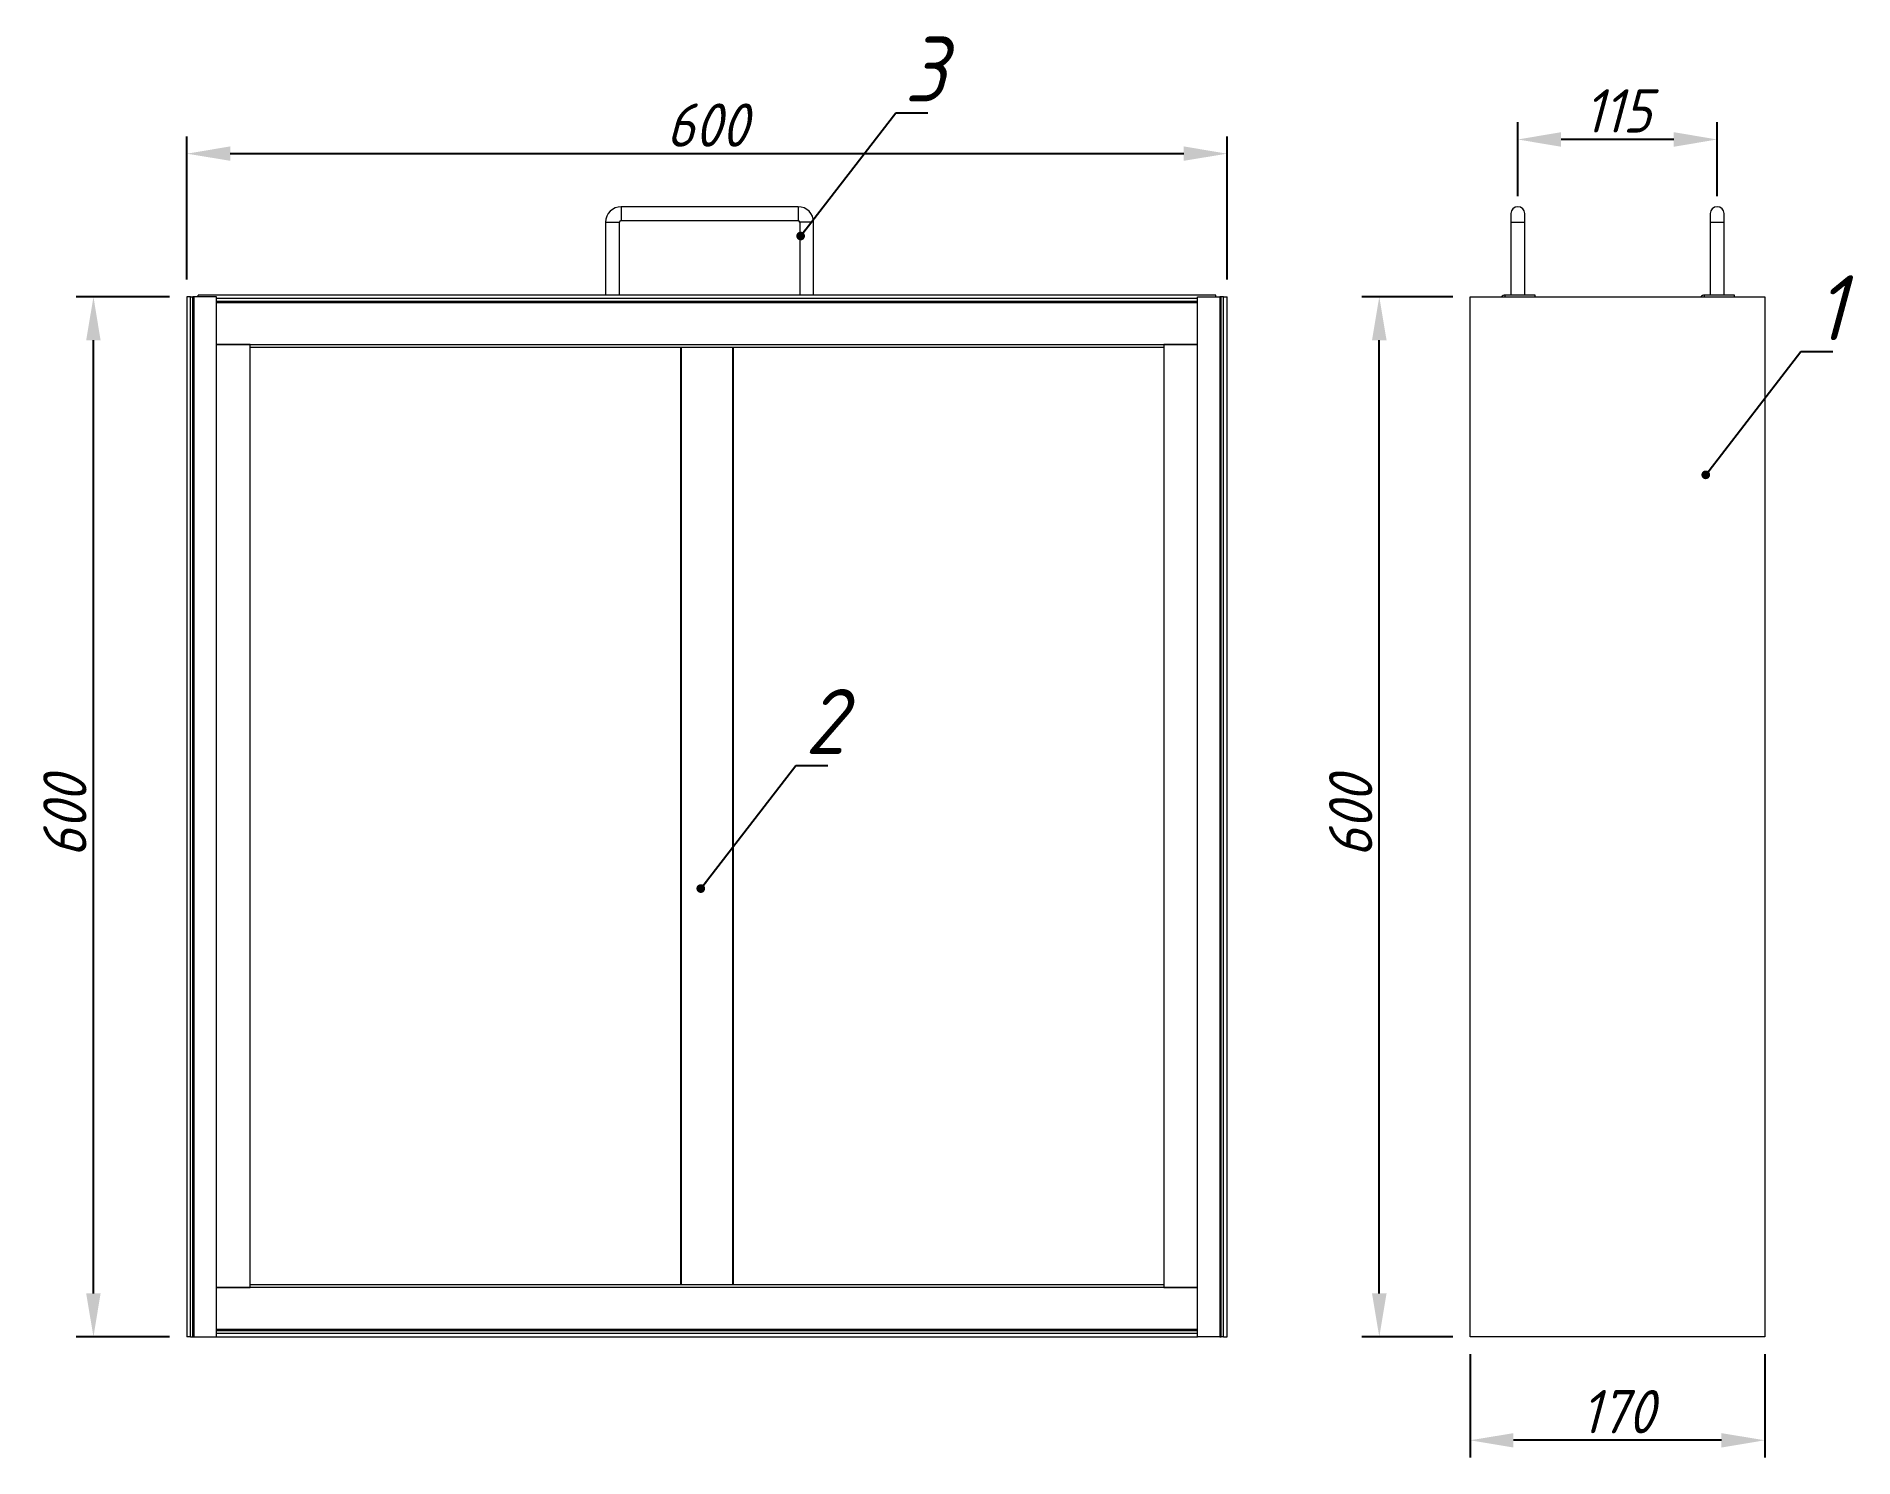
# Model space of a CAD drawing. Header units: millimetres. Extents: x -9597 to 2270, y 2583 to 7749.
# Drawn here: x 1221 to 2270, y 2583 to 3403 of the extents above.
import ezdxf

# ---------------------------------------------------------------- set-up
doc = ezdxf.new("R2010")
doc.units = ezdxf.units.MM
doc.styles.add('GENISO', font='geniso.shx', dxfattribs={"oblique": 15})
doc.dimstyles.new('Scale', dxfattribs={"dimscale": 10, "dimtxt": 2.5, "dimasz": 2.5, "dimexe": 1, "dimexo": 1, "dimgap": 0.4, "dimtad": 1, "dimdec": 0, "dimzin": 0, "dimtxsty": 'GENISO', "dimcen": 2.5, "dimclrd": 1, "dimclre": 1, "dimclrt": 256, "dimadec": 0, "dimazin": 0, "dimtfac": 1, "dimtdec": 0, "dimtmove": 0, "dimatfit": 3, "dimfxl": 1, "dimtzin": 0, "dimlwd": -1, "dimlwe": -1, "dimarcsym": 0})
doc.dimstyles.new('Scale 5B1', dxfattribs={"dimscale": 10, "dimtxt": 2.5, "dimasz": 2.5, "dimexe": 1, "dimexo": 1, "dimgap": 0.4, "dimtad": 1, "dimdec": 0, "dimlfac": 0.2, "dimzin": 0, "dimtxsty": 'GENISO', "dimcen": 2.5, "dimclrd": 1, "dimclre": 1, "dimclrt": 256, "dimadec": 0, "dimazin": 0, "dimtfac": 1, "dimtdec": 0, "dimtmove": 0, "dimatfit": 3, "dimfxl": 1, "dimtzin": 0, "dimlwd": -1, "dimlwe": -1, "dimarcsym": 0})

# ---------------------------------------------------------------- blocks, each defined once
blk = doc.blocks.new('*D22')
at = {"color": 1, "transparency": 16777216}
for p, q in [((1298.2, 3252.3), (1244.3, 3252.3)), ((1254.3, 2677.3), (1254.3, 3227.3)), ((1298.2, 2652.3), (1244.3, 2652.3))]:
    blk.add_line(p, q, dxfattribs=at)
for points in [[(1250.1, 3227.3), (1258.4, 3227.3), (1254.3, 3252.3)], [(1250.1, 2677.3), (1258.4, 2677.3), (1254.3, 2652.3)]]:
    blk.add_solid(points, dxfattribs=at)
at = {"layer": 'Defpoints', "color": 0, "transparency": 16777216}
for p in [(1254.3, 3252.3), (1308.2, 3252.3), (1308.2, 2652.3)]:
    blk.add_point(p, dxfattribs=at)
at = {"transparency": 16777216, "insert": (1237.8, 2952.3), "char_height": 25, "attachment_point": 5, "rotation": 90, "style": 'GENISO'}
blk.add_mtext('600', dxfattribs=at)
blk = doc.blocks.new('*D23')
at = {"color": 1, "transparency": 16777216}
for p, q in [((1308.2, 3262.3), (1308.2, 3344.9)), ((1908.2, 3262.3), (1908.2, 3344.9)), ((1883.2, 3334.9), (1333.2, 3334.9))]:
    blk.add_line(p, q, dxfattribs=at)
for points in [[(1333.2, 3339.1), (1333.2, 3330.8), (1308.2, 3334.9)], [(1883.2, 3339.1), (1883.2, 3330.8), (1908.2, 3334.9)]]:
    blk.add_solid(points, dxfattribs=at)
at = {"layer": 'Defpoints', "color": 0, "transparency": 16777216}
for p in [(1308.2, 3334.9), (1308.2, 3252.3), (1908.2, 3252.3)]:
    blk.add_point(p, dxfattribs=at)
at = {"transparency": 16777216, "insert": (1608.2, 3351.4), "char_height": 25, "attachment_point": 5, "style": 'GENISO'}
blk.add_mtext('600', dxfattribs=at)
blk = doc.blocks.new('*D60')
at = {"color": 1, "transparency": 16777216}
for p, q in [((2075.9, 3310.3), (2075.9, 3353.1)), ((2190.9, 3310.3), (2190.9, 3353.1)), ((2165.9, 3343.1), (2100.9, 3343.1))]:
    blk.add_line(p, q, dxfattribs=at)
for points in [[(2100.9, 3347.3), (2100.9, 3338.9), (2075.9, 3343.1)], [(2165.9, 3347.3), (2165.9, 3338.9), (2190.9, 3343.1)]]:
    blk.add_solid(points, dxfattribs=at)
at = {"layer": 'Defpoints', "color": 0, "transparency": 16777216}
for p in [(2075.9, 3343.1), (2075.9, 3300.3), (2190.9, 3300.3)]:
    blk.add_point(p, dxfattribs=at)
at = {"transparency": 16777216, "insert": (2133.4, 3359.6), "char_height": 25, "attachment_point": 5, "style": 'GENISO'}
blk.add_mtext('115', dxfattribs=at)
blk = doc.blocks.new('*D61')
at = {"color": 1, "transparency": 16777216}
for p, q in [((2038.4, 3252.3), (1986, 3252.3)), ((1996, 2677.3), (1996, 3227.3)), ((2038.4, 2652.3), (1986, 2652.3))]:
    blk.add_line(p, q, dxfattribs=at)
for points in [[(1991.8, 3227.3), (2000.2, 3227.3), (1996, 3252.3)], [(1991.8, 2677.3), (2000.2, 2677.3), (1996, 2652.3)]]:
    blk.add_solid(points, dxfattribs=at)
at = {"layer": 'Defpoints', "color": 0, "transparency": 16777216}
for p in [(1996, 3252.3), (2048.4, 3252.3), (2048.4, 2652.3)]:
    blk.add_point(p, dxfattribs=at)
at = {"transparency": 16777216, "insert": (1979.5, 2952.3), "char_height": 25, "attachment_point": 5, "rotation": 90, "style": 'GENISO'}
blk.add_mtext('600', dxfattribs=at)
blk = doc.blocks.new('*D62')
at = {"color": 1, "transparency": 16777216}
for p, q in [((2048.4, 2642.3), (2048.4, 2582.6)), ((2218.4, 2642.3), (2218.4, 2582.6)), ((2193.4, 2592.6), (2073.4, 2592.6))]:
    blk.add_line(p, q, dxfattribs=at)
for points in [[(2073.4, 2596.7), (2073.4, 2588.4), (2048.4, 2592.6)], [(2193.4, 2596.7), (2193.4, 2588.4), (2218.4, 2592.6)]]:
    blk.add_solid(points, dxfattribs=at)
at = {"layer": 'Defpoints', "color": 0, "transparency": 16777216}
for p in [(2048.4, 2652.3), (2218.4, 2652.3), (2048.4, 2592.6)]:
    blk.add_point(p, dxfattribs=at)
at = {"transparency": 16777216, "insert": (2133.4, 2609.1), "char_height": 25, "attachment_point": 5, "style": 'GENISO'}
blk.add_mtext('170', dxfattribs=at)

msp = doc.modelspace()

# ---------------------------------------------------------------- linework, layer by layer
at = {"color": 3, "lineweight": 13}
for p, q in [((1660.7, 3304.3), (1558.7, 3304.3)), ((1558.7, 3304.3), (1558.7, 3300.3)), ((1660.7, 3304.3), (1660.7, 3300.3)), ((1549.7, 3295.3), (1549.7, 3253.3)), ((1549.7, 3295.3), (1553.7, 3295.3)), ((1553.7, 3295.3), (1557.7, 3295.3)), ((1557.7, 3253.3), (1557.7, 3295.3)), ((1558.7, 3300.3), (1558.7, 3296.3)), ((1558.7, 3296.3), (1660.7, 3296.3)), ((1660.7, 3300.3), (1660.7, 3296.3)), ((1661.7, 3295.3), (1661.7, 3253.3)), ((1665.7, 3295.3), (1661.7, 3295.3)), ((1669.7, 3295.3), (1665.7, 3295.3)), ((1669.7, 3253.3), (1669.7, 3295.3)), ((2071.9, 3300.3), (2071.9, 3295.3)), ((2071.9, 3295.3), (2071.9, 3253.3)), ((2071.9, 3295.3), (2079.9, 3295.3)), ((2079.9, 3295.3), (2079.9, 3300.3)), ((2079.9, 3253.3), (2079.9, 3295.3)), ((2186.9, 3300.3), (2186.9, 3295.3)), ((2186.9, 3295.3), (2186.9, 3253.3)), ((2186.9, 3295.3), (2194.9, 3295.3)), ((2194.9, 3295.3), (2194.9, 3300.3)), ((2194.9, 3253.3), (2194.9, 3295.3)), ((1310.2, 3252.3), (1308.2, 3252.3)), ((1308.2, 3252.3), (1308.2, 2652.3)), ((1310.2, 3252.3), (1311.7, 3252.3)), ((1310.2, 2652.3), (1310.2, 3252.3)), ((1311.7, 2652.3), (1311.7, 3252.3)), ((1312.4, 3252.3), (1311.7, 3252.3)), ((1312.4, 2652.3), (1312.4, 3252.3)), ((1325.2, 3252.3), (1312.4, 3252.3)), ((1901.7, 3253.3), (1314.7, 3253.3)), ((1314.7, 3252.3), (1314.7, 3253.3)), ((1325.2, 2652.3), (1325.2, 3252.3)), ((1891.2, 3251.3), (1325.2, 3251.3)), ((1325.2, 3249.8), (1891.2, 3249.8)), ((1891.2, 2652.3), (1891.2, 3252.3)), ((1891.2, 3252.3), (1904, 3252.3)), ((1901.7, 3252.3), (1901.7, 3253.3)), ((1904, 3252.3), (1904, 2652.3)), ((1904.7, 3252.3), (1904, 3252.3)), ((1906.2, 3252.3), (1904.7, 3252.3)), ((1904.7, 2652.3), (1904.7, 3252.3)), ((1906.2, 2652.3), (1906.2, 3252.3)), ((1906.2, 3252.3), (1908.2, 3252.3)), ((1908.2, 2652.3), (1908.2, 3252.3)), ((2048.4, 2652.3), (2048.4, 3252.3)), ((2048.4, 3252.3), (2218.4, 3252.3)), ((2085.9, 3253.3), (2068.6, 3253.3)), ((2068.6, 3252.3), (2068.6, 3253.3)), ((2085.9, 3252.3), (2085.9, 3253.3)), ((2200.9, 3253.3), (2183.6, 3253.3)), ((2183.6, 3252.3), (2183.6, 3253.3)), ((2200.9, 3252.3), (2200.9, 3253.3)), ((2218.4, 3252.3), (2218.4, 2652.3)), ((1325.2, 3249.1), (1891.2, 3249.1)), ((1344.7, 3224.8), (1325.2, 3224.8)), ((1325.2, 3224.8), (1891.2, 3224.8)), ((1344.7, 2680.8), (1344.7, 3224.8)), ((1344.7, 3223.3), (1871.7, 3223.3)), ((1871.7, 3224.8), (1871.7, 2680.8)), ((1891.2, 3224.8), (1871.7, 3224.8)), ((1325.2, 2680.8), (1344.7, 2680.8)), ((1891.2, 2680.8), (1325.2, 2680.8)), ((1871.7, 2682.3), (1344.7, 2682.3)), ((1871.7, 2680.8), (1891.2, 2680.8)), ((1310.2, 2652.3), (1308.2, 2652.3)), ((1310.2, 2652.3), (1311.7, 2652.3)), ((1311.7, 2652.3), (1312.4, 2652.3)), ((1312.4, 2652.3), (1325.2, 2652.3)), ((1891.2, 2656.6), (1325.2, 2656.6)), ((1891.2, 2655.8), (1325.2, 2655.8)), ((1325.2, 2654.3), (1891.2, 2654.3)), ((1325.2, 2652.3), (1891.2, 2652.3)), ((1904, 2652.3), (1891.2, 2652.3)), ((1904, 2652.3), (1904.7, 2652.3)), ((1906.2, 2652.3), (1904.7, 2652.3)), ((1906.2, 2652.3), (1908.2, 2652.3)), ((2218.4, 2652.3), (2048.4, 2652.3))]:
    msp.add_line(p, q, dxfattribs=at)
at = {"color": 3}
for p, q in [((1593.2, 3223.3), (1593.2, 2682.3)), ((1623.2, 3223.3), (1623.2, 2682.3))]:
    msp.add_line(p, q, dxfattribs=at)
at = {"color": 3, "lineweight": 13}
for centre, radius, start, end in [((1558.7, 3295.3), 9, 90, 180), ((1660.7, 3295.3), 9, 0, 90), ((2075.9, 3300.3), 4, 0, 180), ((2190.9, 3300.3), 4, 0, 180), ((1558.7, 3295.3), 1, 90, 180), ((1660.7, 3295.3), 1, 0, 90), ((2068.6, 3250.6), 2.74, 90, 140.6109), ((2183.6, 3250.6), 2.74, 90, 140.6109)]:
    msp.add_arc(centre, radius, start, end, dxfattribs=at)

# ---------------------------------------------------------------- texts
at = {"char_height": 37.5, "attachment_point": 5, "style": 'GENISO'}
for s, insert in [('3', (1733.9, 3383.7)), ('1', (2256, 3246)), ('2', (1676.2, 3007.3))]:
    msp.add_mtext(s, dxfattribs=dict(at, insert=insert))

# ---------------------------------------------------------------- dimensions: what is measured, and where the dimension line sits
for base, p1, p2, picture, middle in [((2075.9, 3343.1), (2190.9, 3300.3), (2075.9, 3300.3), '*D60', (2133.4, 3359.6)), ((1308.2, 3334.9), (1908.2, 3252.3), (1308.2, 3252.3), '*D23', (1608.2, 3351.4))]:
    dim = msp.add_linear_dim(base=base, p1=p1, p2=p2, dimstyle='Scale')
    dim.commit()
    dim.dimension.update_dxf_attribs({"geometry": picture, "text_midpoint": middle})
dim = msp.add_linear_dim(base=(1254.3, 3252.3), p1=(1308.2, 2652.3), p2=(1308.2, 3252.3), angle=90, dimstyle='Scale')
dim.commit()
dim.dimension.update_dxf_attribs({"geometry": '*D22', "text_midpoint": (1237.8, 2952.3)})
at = {"color": 1}
dim = msp.add_linear_dim(base=(1996, 3252.3), p1=(2048.4, 2652.3), p2=(2048.4, 3252.3), angle=90, dimstyle='Scale', dxfattribs=at)
dim.commit()
dim.dimension.update_dxf_attribs({"geometry": '*D61', "text_midpoint": (1979.5, 2952.3)})
dim = msp.add_linear_dim(base=(2048.4, 2592.6), p1=(2218.4, 2652.3), p2=(2048.4, 2652.3), dimstyle='Scale', dxfattribs=at)
dim.commit()
dim.dimension.update_dxf_attribs({"geometry": '*D62', "text_midpoint": (2133.4, 2609.1)})

# ---------------------------------------------------------------- leaders
at = {"color": 3}
for points in [[(1662.2, 3287.4), (1717.1, 3358.5), (1735.6, 3358.5)], [(2184.3, 3149.6), (2239.2, 3220.8), (2257.7, 3220.8)], [(1604.6, 2910.9), (1659.4, 2982), (1678, 2982)]]:
    msp.add_leader(points, dimstyle='Scale 5B1', override={"dimasz": 0.5, "dimldrblk": 'Dot'}, dxfattribs=at)

doc.saveas('drawing.dxf')
